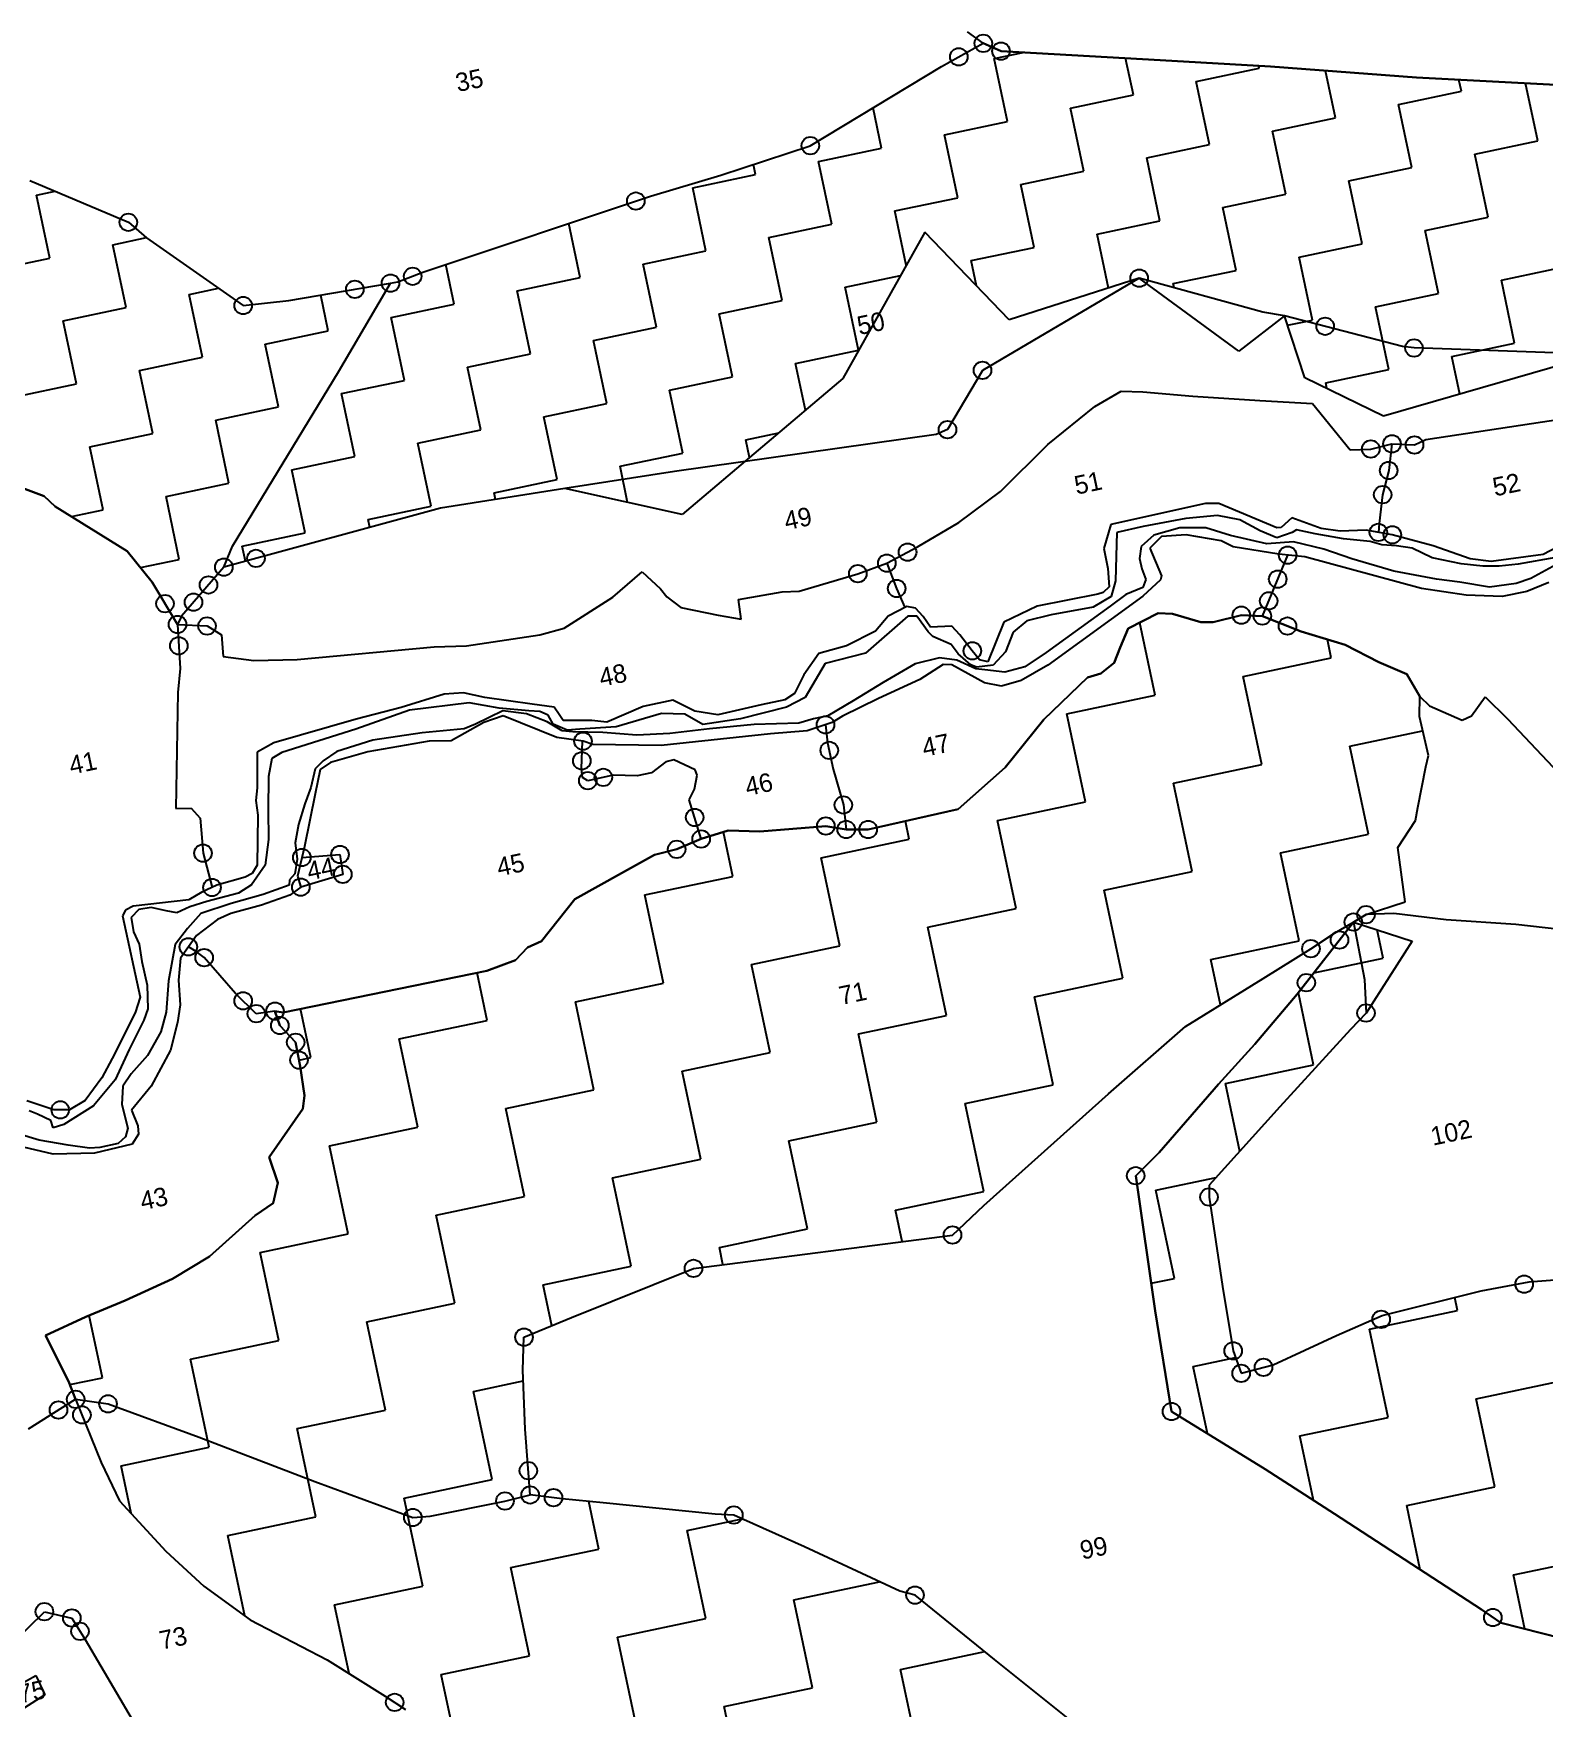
# Model space of a CAD drawing. Header units: metres. Extents: x 349664 to 353992, y 1754751 to 1758067.
# Drawn here: x 350700 to 351464, y 1755985 to 1756833 of the extents above; entities that cross this region are included whole.
import ezdxf
from ezdxf.enums import TextEntityAlignment as Align

# ---------------------------------------------------------------- set-up
doc = ezdxf.new("R2010")
doc.units = ezdxf.units.M
for name, color, linetype in [('LINE_WATER', 4, 'Continuous'), ('POLY_HATCH', 12, 'Continuous'), ('POLY_PARCEL', 6, 'Continuous'), ('POLY_WATER', 4, 'Continuous'), ('TEXT_PARCEL', 7, 'Continuous')]:
    doc.layers.add(name, color=color, linetype=linetype)
doc.styles.add('kruti dev 050', font='')
doc.styles.get('kruti dev 050').set_extended_font_data('Kruti Dev 050')

msp = doc.modelspace()

# ---------------------------------------------------------------- linework, layer by layer
for centre in [(351167.75, 1756820.9), (351180.16, 1756827.75), (351189.14, 1756823.79), (351092.64, 1756775.94), (351004.43, 1756747.94), (350747.73, 1756737.22), (350891.49, 1756709.9), (350862.3, 1756703.31), (350880.34, 1756706.4), (351259.04, 1756708.92), (350805.82, 1756695.07), (351353.07, 1756684.6), (351398.02, 1756673.6), (351179.74, 1756662.29), (351162.04, 1756632.3), (351386.87, 1756625.12), (351376.16, 1756622.48), (351398.25, 1756624.53), (351385.21, 1756611.64), (351382.17, 1756599.38), (351379.99, 1756580.29), (351387.05, 1756579.09), (350812.26, 1756567.14), (351141.86, 1756570.31), (351334.15, 1756568.81), (350795.98, 1756562.7), (351116.71, 1756559.42), (351131.35, 1756564.76), (350788.22, 1756553.73), (351136.32, 1756551.93), (351329.1, 1756556.66), (350766.28, 1756544.25), (350780.65, 1756544.97), (351324.51, 1756545.64), (350772.57, 1756533.74), (350787.52, 1756532.96), (351310.71, 1756538.41), (351321.32, 1756537.96), (351334, 1756532.9), (350773.21, 1756522.94), (351174.6, 1756520.4), (351100.33, 1756482.95), (350977.71, 1756474.69), (350977.07, 1756464.75), (351102.24, 1756470), (350987.95, 1756456.34), (350980.09, 1756454.68), (351109.37, 1756442.42), (351034.14, 1756436.09), (351100.5, 1756431.75), (351037.49, 1756425.18), (351110.78, 1756430.02), (351121.9, 1756429.97), (350785.49, 1756418.02), (350835.44, 1756415.82), (350854.75, 1756417.32), (351025.09, 1756419.96), (350856.18, 1756407.28), (350790.05, 1756400.65), (350834.92, 1756400.82), (351367.35, 1756383.14), (351373.76, 1756386.9), (351360.33, 1756374.1), (350778.07, 1756370.61), (350786.05, 1756365.15), (351345.88, 1756369.67), (351343.53, 1756352.48), (350805.75, 1756343.31), (350821.88, 1756338.08), (351373.77, 1756337.11), (350812.44, 1756336.79), (350824.36, 1756330.8), (350832.32, 1756322.31), (350834.04, 1756313.31), (350713.27, 1756288.11), (351257.24, 1756254.79), (351294.35, 1756244.03), (351164.6, 1756224.8), (351033.6, 1756207.91), (351453.75, 1756199.91), (351381.4, 1756182.17), (350947.82, 1756173.13), (351306.58, 1756166.23), (351310.61, 1756154.84), (351321.9, 1756157.85), (350712.36, 1756136.25), (350721.03, 1756141.7), (350724.22, 1756133.79), (350737.46, 1756139.36), (351275.35, 1756135.5), (350950, 1756105.55), (350950.92, 1756093.3), (350962.75, 1756091.91), (350938.19, 1756090.21), (351053.94, 1756083.14), (350891.58, 1756081.91), (351145.64, 1756042.62), (350705.25, 1756034.22), (350719.13, 1756031), (350723.26, 1756024.28), (351437.9, 1756031.26), (350882.4, 1755988.32)]:
    msp.add_circle(centre, 4.43)
at = {"layer": 'LINE_WATER'}
for p, q in [((351282.53, 1756587.34), (351260.95, 1756583.26)), ((351298.68, 1756588.85), (351282.53, 1756587.34)), ((351309.87, 1756586.68), (351298.68, 1756588.85)), ((351247.75, 1756580.23), (351247.42, 1756568.24)), ((351260.95, 1756583.26), (351247.75, 1756580.23)), ((351266.47, 1756578.83), (351260.02, 1756573.17)), ((351279.52, 1756582.54), (351266.47, 1756578.83)), ((351292.78, 1756582.59), (351279.52, 1756582.54)), ((351305.28, 1756578.8), (351292.78, 1756582.59)), ((351323.6, 1756574.56), (351305.28, 1756578.8)), ((351320.28, 1756581.06), (351309.87, 1756586.68)), ((351328.65, 1756577.58), (351320.28, 1756581.06)), ((351336.46, 1756580.18), (351328.65, 1756577.58)), ((351338.55, 1756581.58), (351336.46, 1756580.18)), ((351348.05, 1756579.53), (351338.55, 1756581.58)), ((351362.41, 1756577.09), (351348.05, 1756579.53)), ((351260.02, 1756573.17), (351259.17, 1756567.03)), ((351337.01, 1756575.49), (351323.6, 1756574.56)), ((351352.34, 1756571.82), (351337.01, 1756575.49)), ((351366.5, 1756566.94), (351352.34, 1756571.82)), ((351375.84, 1756575.63), (351362.41, 1756577.09)), ((351381.68, 1756574.01), (351375.84, 1756575.63)), ((351389.2, 1756573.45), (351381.68, 1756574.01)), ((351397.09, 1756572.26), (351389.2, 1756573.45)), ((351407.17, 1756567.47), (351397.09, 1756572.26)), ((351247.42, 1756568.24), (351246.96, 1756555.75)), ((351259.17, 1756567.03), (351260.28, 1756561.79)), ((351260.28, 1756561.79), (351262.35, 1756556.5)), ((351387.86, 1756560.73), (351366.5, 1756566.94)), ((351421.9, 1756564.39), (351407.17, 1756567.47)), ((351432.9, 1756563.14), (351421.9, 1756564.39)), ((351441.16, 1756563.14), (351432.9, 1756563.14)), ((351450.73, 1756564.21), (351441.16, 1756563.14)), ((351469.83, 1756567.53), (351450.73, 1756564.21)), ((351470.15, 1756563.99), (351457.08, 1756556.94)), ((351246.96, 1756555.75), (351244.79, 1756547.9)), ((351262.35, 1756556.5), (351260.84, 1756552.37)), ((351409.48, 1756556.71), (351387.86, 1756560.73)), ((351421.19, 1756555.08), (351409.48, 1756556.71)), ((351436.29, 1756552.55), (351421.19, 1756555.08)), ((351449.73, 1756554.43), (351436.29, 1756552.55)), ((351457.08, 1756556.94), (351449.73, 1756554.43)), ((351244.79, 1756547.9), (351235.69, 1756542.4)), ((351252.27, 1756548.89), (351244.38, 1756543.02)), ((351260.84, 1756552.37), (351252.27, 1756548.89)), ((351141.98, 1756537.84), (351120.61, 1756519.26)), ((351146.52, 1756537.84), (351141.98, 1756537.84)), ((351152.23, 1756529.99), (351146.52, 1756537.84)), ((351214.53, 1756538.64), (351202.14, 1756535.53)), ((351244.38, 1756543.02), (351211.88, 1756519.46)), ((351235.69, 1756542.4), (351214.53, 1756538.64)), ((351154.64, 1756527.64), (351152.23, 1756529.99)), ((351195.24, 1756529.78), (351191.36, 1756519.91)), ((351202.14, 1756535.53), (351195.24, 1756529.78)), ((351163.84, 1756523.63), (351154.64, 1756527.64)), ((351167.46, 1756518.91), (351163.84, 1756523.63)), ((351191.36, 1756519.91), (351185.16, 1756513.11)), ((351211.88, 1756519.46), (351201.24, 1756512.21)), ((351100.24, 1756514), (351090.03, 1756496.82)), ((351120.61, 1756519.26), (351100.24, 1756514)), ((351145.76, 1756513.83), (351129.46, 1756504.44)), ((351158, 1756516.9), (351145.76, 1756513.83)), ((351166.85, 1756515.67), (351158, 1756516.9)), ((351176.38, 1756511.25), (351166.85, 1756515.67)), ((351173.89, 1756513.35), (351167.46, 1756518.91)), ((351176.79, 1756512.06), (351173.89, 1756513.35)), ((351181.01, 1756510.79), (351176.38, 1756511.25)), ((351185.16, 1756513.11), (351176.79, 1756512.06)), ((351201.24, 1756512.21), (351191.05, 1756509.58)), ((351129.46, 1756504.44), (351114.26, 1756495.03)), ((351191.05, 1756509.58), (351181.01, 1756510.79)), ((350920.08, 1756494.13), (350889.85, 1756490.36)), ((350935.22, 1756491.37), (350920.08, 1756494.13)), ((351090.03, 1756496.82), (351080.66, 1756491.8)), ((351114.26, 1756495.03), (351101.52, 1756487.57)), ((350889.85, 1756490.36), (350862.74, 1756480.82)), ((350937.1, 1756490.02), (350923.24, 1756483.28)), ((350950.25, 1756489.98), (350935.22, 1756491.37)), ((350949.11, 1756488.51), (350937.1, 1756490.02)), ((350959.5, 1756484.51), (350949.11, 1756488.51)), ((350955.79, 1756489.73), (350950.25, 1756489.98)), ((350960.02, 1756487.76), (350955.79, 1756489.73)), ((350962.64, 1756483.31), (350960.02, 1756487.76)), ((351017.35, 1756488.67), (350994.44, 1756481.92)), ((351029.13, 1756488.3), (351017.35, 1756488.67)), ((351038.34, 1756483.09), (351029.13, 1756488.3)), ((351057.32, 1756485.91), (351038.34, 1756483.09)), ((351080.66, 1756491.8), (351057.32, 1756485.91)), ((351094.21, 1756486.02), (351086.81, 1756483.74)), ((351101.52, 1756487.57), (351094.21, 1756486.02)), ((350862.74, 1756480.82), (350825.41, 1756468.88)), ((350896.31, 1756478.85), (350871.3, 1756475.23)), ((350917.58, 1756480.96), (350896.31, 1756478.85)), ((350923.24, 1756483.28), (350917.58, 1756480.96)), ((350967.15, 1756479.93), (350959.5, 1756484.51)), ((350969.72, 1756480.27), (350962.64, 1756483.31)), ((350972.52, 1756479.39), (350967.15, 1756479.93)), ((350976.08, 1756480.67), (350969.72, 1756480.27)), ((350987.64, 1756479.01), (350972.52, 1756479.39)), ((350994.44, 1756481.92), (350976.08, 1756480.67)), ((351004.87, 1756477.65), (350987.64, 1756479.01)), ((351021.62, 1756478.56), (351004.87, 1756477.65)), ((351041.6, 1756480.86), (351021.62, 1756478.56)), ((351064.29, 1756483.04), (351041.6, 1756480.86)), ((351086.81, 1756483.74), (351064.29, 1756483.04)), ((350825.41, 1756468.88), (350820.24, 1756465.97)), ((350853.18, 1756469.5), (350846.31, 1756464.71)), ((350871.3, 1756475.23), (350853.18, 1756469.5)), ((350820.24, 1756465.97), (350818.59, 1756456.81)), ((350842.14, 1756460.73), (350840.09, 1756451.24)), ((350846.31, 1756464.71), (350842.14, 1756460.73)), ((350818.59, 1756456.81), (350818.36, 1756439.83)), ((350840.09, 1756451.24), (350837.06, 1756442.97)), ((350818.36, 1756439.83), (350818.66, 1756424.88)), ((350837.06, 1756442.97), (350833.75, 1756432.58)), ((350833.75, 1756432.58), (350832.15, 1756423.18)), ((350818.66, 1756424.88), (350816.87, 1756411.86)), ((350832.15, 1756423.18), (350833.16, 1756415.05)), ((350816.87, 1756411.86), (350810.04, 1756401.95)), ((350833.16, 1756415.05), (350831.86, 1756407.63)), ((350810.04, 1756401.95), (350803.51, 1756397.79)), ((350829.04, 1756401.78), (350815.94, 1756397.11)), ((350829.19, 1756404.44), (350829.04, 1756401.78)), ((350831.86, 1756407.63), (350829.19, 1756404.44)), ((350787.46, 1756393.6), (350778.74, 1756390.8)), ((350799.73, 1756392.49), (350784.31, 1756387.56)), ((350803.51, 1756397.79), (350787.46, 1756393.6)), ((350815.94, 1756397.11), (350799.73, 1756392.49)), ((350753.02, 1756389.42), (350749.07, 1756385.49)), ((350749.07, 1756385.49), (350750.39, 1756378.14)), ((350759.23, 1756390.49), (350753.02, 1756389.42)), ((350766.76, 1756388.75), (350759.23, 1756390.49)), ((350772.22, 1756387.76), (350766.76, 1756388.75)), ((350778.74, 1756390.8), (350772.22, 1756387.76)), ((350784.31, 1756387.56), (350777.56, 1756379.94)), ((350750.39, 1756378.14), (350753.11, 1756372.04)), ((350777.56, 1756379.94), (350771.42, 1756371.73)), ((350753.11, 1756372.04), (350754.49, 1756363.27)), ((350771.42, 1756371.73), (350767.98, 1756353.46)), ((350754.49, 1756363.27), (350757.27, 1756351.22)), ((350757.27, 1756351.22), (350757.61, 1756339.22)), ((350767.98, 1756353.46), (350766.82, 1756337.48)), ((350755.47, 1756333.53), (350748.11, 1756318.62)), ((350757.61, 1756339.22), (350755.47, 1756333.53)), ((350766.82, 1756337.48), (350764.13, 1756327.61)), ((350764.13, 1756327.61), (350757.34, 1756315.69)), ((350748.11, 1756318.62), (350741.09, 1756303.31)), ((350757.34, 1756315.69), (350749.06, 1756306.31)), ((350741.09, 1756303.31), (350730.01, 1756290.24)), ((350744.87, 1756300.18), (350744.42, 1756290.84)), ((350749.06, 1756306.31), (350744.87, 1756300.18)), ((350744.42, 1756290.84), (350747.43, 1756278.84)), ((350701.79, 1756285.95), (350697.61, 1756287.69)), ((350708.42, 1756282.82), (350701.79, 1756285.95)), ((350709.7, 1756279.04), (350708.42, 1756282.82)), ((350730.01, 1756290.24), (350715.09, 1756280.65)), ((350702.66, 1756272.72), (350691.96, 1756275.94)), ((350715.09, 1756280.65), (350709.7, 1756279.04)), ((350746.2, 1756274.53), (350742.61, 1756271.15)), ((350747.43, 1756278.84), (350746.2, 1756274.53)), ((350717.25, 1756270.32), (350702.66, 1756272.72)), ((350728.08, 1756268.79), (350717.25, 1756270.32)), ((350733.25, 1756269.17), (350728.08, 1756268.79)), ((350742.61, 1756271.15), (350733.25, 1756269.17))]:
    msp.add_line(p, q, dxfattribs=at)
at = {"layer": 'POLY_HATCH'}
for p, q in [((351159.04, 1756816.08), (351180.16, 1756827.75)), ((351180.16, 1756827.75), (351189.14, 1756823.79)), ((351092.64, 1756775.94), (351159.04, 1756816.08)), ((351189.14, 1756823.79), (351269.62, 1756819.16)), ((351269.62, 1756819.16), (351325.39, 1756815.97)), ((351325.39, 1756815.97), (351399.26, 1756810.42)), ((351399.26, 1756810.42), (351469.8, 1756806.77)), ((351047.48, 1756761.09), (351092.64, 1756775.94)), ((350697.88, 1756758.38), (350747.73, 1756737.22)), ((351011.79, 1756750.4), (351047.48, 1756761.09)), ((350896.75, 1756711.93), (351011.79, 1756750.4)), ((350747.73, 1756737.22), (350756.91, 1756729.42)), ((351150.57, 1756732.24), (351109.18, 1756658.16)), ((351193.21, 1756687.8), (351150.57, 1756732.24)), ((350756.91, 1756729.42), (350805.82, 1756695.07)), ((350828.89, 1756697.59), (350880.34, 1756706.4)), ((350880.34, 1756706.4), (350884.05, 1756707.03)), ((350884.05, 1756707.03), (350896.75, 1756711.93)), ((351259.04, 1756708.92), (351193.21, 1756687.8)), ((351309.46, 1756672.04), (351259.04, 1756708.92)), ((350805.82, 1756695.07), (350828.89, 1756697.59)), ((351332.51, 1756689.95), (351309.46, 1756672.04)), ((351342.84, 1756658.55), (351332.51, 1756689.95)), ((351491.07, 1756670.39), (351382.57, 1756639.06)), ((351109.18, 1756658.16), (351027.88, 1756589.32)), ((351382.57, 1756639.06), (351342.84, 1756658.55)), ((350705.17, 1756598.62), (350682.59, 1756607.05)), ((350710.77, 1756593.43), (350705.17, 1756598.62)), ((350968.44, 1756602.43), (350905.67, 1756592.63)), ((351027.88, 1756589.32), (350968.44, 1756602.43)), ((350747.11, 1756570.73), (350710.77, 1756593.43)), ((350905.67, 1756592.63), (350795.98, 1756562.7)), ((350759.81, 1756555.04), (350747.11, 1756570.73)), ((350795.98, 1756562.7), (350774.55, 1756537.92)), ((350772.57, 1756533.74), (350759.81, 1756555.04)), ((350774.55, 1756537.92), (350772.57, 1756533.74)), ((351268.65, 1756539.37), (351253.46, 1756531.66)), ((351275.91, 1756539.11), (351268.65, 1756539.37)), ((351290.12, 1756534.96), (351275.91, 1756539.11)), ((351310.71, 1756538.41), (351296.46, 1756534.8)), ((351321.32, 1756537.96), (351310.71, 1756538.41)), ((351341, 1756530.12), (351321.32, 1756537.96)), ((351253.46, 1756531.66), (351249.47, 1756522.12)), ((351296.46, 1756534.8), (351290.12, 1756534.96)), ((351363.14, 1756523.4), (351341, 1756530.12)), ((351249.47, 1756522.12), (351246.32, 1756514.26)), ((351380.29, 1756514.72), (351363.14, 1756523.4)), ((351246.32, 1756514.26), (351239.64, 1756508.95)), ((351394.37, 1756508.51), (351380.29, 1756514.72)), ((351232.86, 1756506.92), (351210.74, 1756485.64)), ((351239.64, 1756508.95), (351232.86, 1756506.92)), ((351400.94, 1756497.3), (351394.37, 1756508.51)), ((351400.72, 1756487.16), (351400.94, 1756497.3)), ((351210.74, 1756485.64), (351191.23, 1756461.42)), ((351405.29, 1756467.49), (351400.72, 1756487.16)), ((351191.23, 1756461.42), (351167.49, 1756440.21)), ((351399.91, 1756441.1), (351403.98, 1756461.74)), ((351403.98, 1756461.74), (351405.29, 1756467.49)), ((351167.49, 1756440.21), (351121.9, 1756429.97)), ((351398.77, 1756434.54), (351399.91, 1756441.1)), ((351051.14, 1756429.42), (351037.49, 1756425.18)), ((351067.16, 1756428.9), (351051.14, 1756429.42)), ((351100.5, 1756431.75), (351067.16, 1756428.9)), ((351110.78, 1756430.02), (351100.5, 1756431.75)), ((351121.9, 1756429.97), (351110.78, 1756430.02)), ((351389.85, 1756420.87), (351398.77, 1756434.54)), ((351025.09, 1756419.96), (351013.85, 1756417.11)), ((351037.49, 1756425.18), (351025.09, 1756419.96)), ((351393.63, 1756393.39), (351389.85, 1756420.87)), ((351013.85, 1756417.11), (350997.09, 1756407.89)), ((350997.09, 1756407.89), (350973.59, 1756394.65)), ((350973.59, 1756394.65), (350956.61, 1756373.47)), ((351373.76, 1756386.9), (351393.63, 1756393.39)), ((351367.35, 1756383.14), (351373.76, 1756386.9)), ((351338.95, 1756346.59), (351367.35, 1756383.14)), ((351345.88, 1756369.67), (351357.8, 1756377.49)), ((351357.8, 1756377.49), (351367.35, 1756383.14)), ((351367.35, 1756383.14), (351397.07, 1756373.47)), ((350949.69, 1756370.35), (350943.49, 1756363.83)), ((350956.61, 1756373.47), (350949.69, 1756370.35)), ((351321.76, 1756354.65), (351345.88, 1756369.67)), ((351397.07, 1756373.47), (351373.77, 1756337.11)), ((350929, 1756358.41), (350826.02, 1756337.4)), ((350943.49, 1756363.83), (350929, 1756358.41)), ((351282.45, 1756330.23), (351321.76, 1756354.65)), ((351317.46, 1756321.29), (351338.95, 1756346.59)), ((350826.02, 1756337.4), (350821.88, 1756338.08)), ((350821.88, 1756338.08), (350824.36, 1756330.8)), ((351373.77, 1756337.11), (351365.91, 1756328.85)), ((350824.36, 1756330.8), (350832.32, 1756322.31)), ((351243.5, 1756296.32), (351282.45, 1756330.23)), ((351365.91, 1756328.85), (351330.19, 1756289.63)), ((350832.32, 1756322.31), (350834.63, 1756310.26)), ((351299.1, 1756301.1), (351317.46, 1756321.29)), ((350834.63, 1756310.26), (350836.83, 1756295.35)), ((351269.12, 1756266.54), (351299.1, 1756301.1)), ((350836.83, 1756295.35), (350836.05, 1756288.65)), ((351180.48, 1756239.77), (351243.5, 1756296.32)), ((350836.05, 1756288.65), (350818.95, 1756264.22)), ((351330.19, 1756289.63), (351294.42, 1756249.98)), ((351257.24, 1756254.79), (351269.12, 1756266.54)), ((350818.95, 1756264.22), (350823.31, 1756251.29)), ((350823.31, 1756251.29), (350821.01, 1756240.86)), ((351267.15, 1756186.41), (351257.24, 1756254.79)), ((351294.42, 1756249.98), (351294.35, 1756244.03)), ((350821.01, 1756240.86), (350811.9, 1756234.68)), ((351164.6, 1756224.8), (351180.48, 1756239.77)), ((351294.35, 1756244.03), (351301.23, 1756198.69)), ((350811.9, 1756234.68), (350788.81, 1756213.95)), ((351033.6, 1756207.91), (351164.6, 1756224.8)), ((350788.81, 1756213.95), (350770.11, 1756202.67)), ((350971.94, 1756183.09), (351033.6, 1756207.91)), ((350770.11, 1756202.67), (350746.14, 1756191.69)), ((351301.23, 1756198.69), (351306.58, 1756166.23)), ((351432, 1756196.53), (351456.27, 1756201.06)), ((351456.27, 1756201.06), (351479.88, 1756203.05)), ((350746.14, 1756191.69), (350726.23, 1756183.42)), ((351381.93, 1756184.01), (351432, 1756196.53)), ((350726.23, 1756183.42), (350705.75, 1756173.89)), ((350947.82, 1756173.13), (350971.94, 1756183.09)), ((351275.35, 1756135.5), (351267.15, 1756186.41)), ((351358.81, 1756174.03), (351381.93, 1756184.01)), ((350705.75, 1756173.89), (350717.43, 1756150.87)), ((350947.2, 1756156.5), (350947.82, 1756173.13)), ((351326.81, 1756159.17), (351358.81, 1756174.03)), ((351306.58, 1756166.23), (351310.61, 1756154.84)), ((350948.41, 1756126.57), (350947.2, 1756156.5)), ((351310.61, 1756154.84), (351326.81, 1756159.17)), ((350717.43, 1756150.87), (350721.03, 1756141.7)), ((350721.03, 1756141.7), (350733.96, 1756109.63)), ((351322.74, 1756106.27), (351275.35, 1756135.5)), ((350950.92, 1756093.3), (350948.41, 1756126.57)), ((350733.96, 1756109.63), (350743.24, 1756090.39)), ((351357.79, 1756083.8), (351322.74, 1756106.27)), ((350743.24, 1756090.39), (350766.75, 1756064.78)), ((350967.06, 1756091.41), (350950.92, 1756093.3)), ((350987.92, 1756089.23), (350967.06, 1756091.41)), ((351044.61, 1756083.53), (350987.92, 1756089.23)), ((351053.94, 1756083.14), (351044.61, 1756083.53)), ((351089.73, 1756066.96), (351053.94, 1756083.14)), ((351432.09, 1756035.27), (351357.79, 1756083.8)), ((350766.75, 1756064.78), (350785.87, 1756047.1)), ((351137.95, 1756044.53), (351089.73, 1756066.96)), ((350785.87, 1756047.1), (350809.29, 1756030.15)), ((351145.64, 1756042.62), (351137.95, 1756044.53)), ((351185.87, 1756010.06), (351145.64, 1756042.62)), ((350809.29, 1756030.15), (350848.36, 1756009.91)), ((351441.87, 1756028.53), (351432.09, 1756035.27)), ((351532.69, 1756005.67), (351441.87, 1756028.53)), ((350848.36, 1756009.91), (350877.67, 1755991.43)), ((351241.34, 1755965.67), (351185.87, 1756010.06)), ((350877.67, 1755991.43), (350887.91, 1755984.7))]:
    msp.add_line(p, q, dxfattribs=at)
at = {"layer": 'POLY_HATCH', "linetype": 'Continuous'}
for p, q in [((351185.65, 1756820.06), (351200.27, 1756823.15)), ((351192.38, 1756788.22), (351185.65, 1756820.06)), ((351256.07, 1756801.68), (351252.16, 1756820.17)), ((351319.75, 1756815.14), (351319.51, 1756816.31)), ((351287.91, 1756808.41), (351319.75, 1756815.14)), ((351294.64, 1756776.56), (351287.91, 1756808.41)), ((351358.33, 1756790.02), (351353.29, 1756813.88)), ((351422.01, 1756803.48), (351420.78, 1756809.31)), ((351460.59, 1756778.37), (351454.42, 1756807.56)), ((351224.22, 1756794.95), (351256.07, 1756801.68)), ((351390.17, 1756796.75), (351422.01, 1756803.48)), ((351128.69, 1756774.76), (351124.39, 1756795.14)), ((351230.95, 1756763.1), (351224.22, 1756794.95)), ((351396.9, 1756764.91), (351390.17, 1756796.75)), ((351160.54, 1756781.49), (351192.38, 1756788.22)), ((351326.48, 1756783.29), (351358.33, 1756790.02)), ((351333.21, 1756751.45), (351326.48, 1756783.29)), ((351096.85, 1756768.03), (351128.69, 1756774.76)), ((351167.27, 1756749.65), (351160.54, 1756781.49)), ((351262.8, 1756769.83), (351294.64, 1756776.56)), ((351428.74, 1756771.64), (351460.59, 1756778.37)), ((351065.01, 1756761.3), (351063.91, 1756766.49)), ((351103.58, 1756736.19), (351096.85, 1756768.03)), ((351269.53, 1756737.99), (351262.8, 1756769.83)), ((351435.47, 1756739.79), (351428.74, 1756771.64)), ((351033.17, 1756754.57), (351065.01, 1756761.3)), ((351199.11, 1756756.38), (351230.95, 1756763.1)), ((351365.06, 1756758.18), (351396.9, 1756764.91)), ((351371.79, 1756726.33), (351365.06, 1756758.18)), ((350701.27, 1756750.97), (350710.68, 1756752.95)), ((350708, 1756719.12), (350701.27, 1756750.97)), ((351039.89, 1756722.73), (351033.17, 1756754.57)), ((351135.42, 1756742.92), (351167.27, 1756749.65)), ((351205.84, 1756724.53), (351199.11, 1756756.38)), ((351301.37, 1756744.72), (351333.21, 1756751.45)), ((351141.22, 1756715.5), (351135.42, 1756742.92)), ((351308.1, 1756712.88), (351301.37, 1756744.72)), ((351403.63, 1756733.06), (351435.47, 1756739.79)), ((350976.21, 1756709.27), (350970.44, 1756736.57)), ((351071.74, 1756729.46), (351103.58, 1756736.19)), ((351237.68, 1756731.26), (351269.53, 1756737.99)), ((351243.46, 1756703.92), (351237.68, 1756731.26)), ((351410.36, 1756701.22), (351403.63, 1756733.06)), ((350739.85, 1756725.85), (350756.88, 1756729.45)), ((350746.58, 1756694.01), (350739.85, 1756725.85)), ((351008.05, 1756716), (351039.89, 1756722.73)), ((351078.47, 1756697.61), (351071.74, 1756729.46)), ((351174, 1756717.8), (351205.84, 1756724.53)), ((351339.94, 1756719.61), (351371.79, 1756726.33)), ((350676.16, 1756712.39), (350708, 1756719.12)), ((350912.52, 1756695.81), (350908.3, 1756715.79)), ((351014.78, 1756684.16), (351008.05, 1756716)), ((351176.7, 1756705.01), (351174, 1756717.8)), ((351346.67, 1756687.76), (351339.94, 1756719.61)), ((351442.2, 1756707.95), (351474.04, 1756714.68)), ((350944.36, 1756702.54), (350976.21, 1756709.27)), ((351110.31, 1756704.34), (351138.28, 1756710.26)), ((351276.26, 1756706.15), (351308.1, 1756712.88)), ((351276.69, 1756704.09), (351276.26, 1756706.15)), ((351448.93, 1756676.11), (351442.2, 1756707.95)), ((350778.42, 1756700.74), (350793.28, 1756703.88)), ((350785.15, 1756668.89), (350778.42, 1756700.74)), ((350848.83, 1756682.35), (350845.03, 1756700.35)), ((350951.09, 1756670.7), (350944.36, 1756702.54)), ((351046.62, 1756690.89), (351078.47, 1756697.61)), ((351117.04, 1756672.5), (351110.31, 1756704.34)), ((351378.51, 1756694.49), (351410.36, 1756701.22)), ((350714.73, 1756687.28), (350746.58, 1756694.01)), ((350880.68, 1756689.08), (350912.52, 1756695.81)), ((350887.41, 1756657.24), (350880.68, 1756689.08)), ((351053.35, 1756659.04), (351046.62, 1756690.89)), ((351385.24, 1756662.65), (351378.51, 1756694.49)), ((350721.46, 1756655.44), (350714.73, 1756687.28)), ((350816.99, 1756675.62), (350848.83, 1756682.35)), ((350982.94, 1756677.43), (351014.78, 1756684.16)), ((351334.11, 1756685.11), (351346.67, 1756687.76)), ((350823.72, 1756643.78), (350816.99, 1756675.62)), ((350989.67, 1756645.58), (350982.94, 1756677.43)), ((351085.2, 1756665.77), (351117.04, 1756672.5)), ((351417.09, 1756669.38), (351448.93, 1756676.11)), ((350753.3, 1756662.17), (350785.15, 1756668.89)), ((350919.25, 1756663.97), (350951.09, 1756670.7)), ((350925.98, 1756632.13), (350919.25, 1756663.97)), ((351090.2, 1756642.09), (351085.2, 1756665.77)), ((351421.14, 1756650.2), (351417.09, 1756669.38)), ((350689.62, 1756648.71), (350721.46, 1756655.44)), ((350760.03, 1756630.32), (350753.3, 1756662.17)), ((350855.56, 1756650.51), (350887.41, 1756657.24)), ((351021.51, 1756652.31), (351053.35, 1756659.04)), ((351353.4, 1756655.92), (351385.24, 1756662.65)), ((351354, 1756653.08), (351353.4, 1756655.92)), ((350862.29, 1756618.67), (350855.56, 1756650.51)), ((351028.24, 1756620.47), (351021.51, 1756652.31)), ((350791.88, 1756637.05), (350823.72, 1756643.78)), ((350957.82, 1756638.85), (350989.67, 1756645.58)), ((350964.55, 1756607.01), (350957.82, 1756638.85)), ((350728.19, 1756623.59), (350760.03, 1756630.32)), ((350798.61, 1756605.21), (350791.88, 1756637.05)), ((350894.14, 1756625.4), (350925.98, 1756632.13)), ((351060.08, 1756627.2), (351076.78, 1756630.73)), ((350734.92, 1756591.75), (350728.19, 1756623.59)), ((350900.87, 1756593.55), (350894.14, 1756625.4)), ((351061.98, 1756618.2), (351060.08, 1756627.2)), ((350830.45, 1756611.94), (350862.29, 1756618.67)), ((350996.4, 1756613.74), (351028.24, 1756620.47)), ((351000.27, 1756595.41), (350996.4, 1756613.74)), ((350766.76, 1756598.48), (350798.61, 1756605.21)), ((350837.18, 1756580.09), (350830.45, 1756611.94)), ((350932.71, 1756600.28), (350964.55, 1756607.01)), ((350773.49, 1756566.64), (350766.76, 1756598.48)), ((350933.41, 1756596.96), (350932.71, 1756600.28)), ((350718.88, 1756588.36), (350734.92, 1756591.75)), ((350869.02, 1756586.82), (350900.87, 1756593.55)), ((350805.34, 1756573.37), (350837.18, 1756580.09)), ((350869.86, 1756582.86), (350869.02, 1756586.82)), ((350806.96, 1756565.69), (350805.34, 1756573.37)), ((350753.79, 1756562.47), (350773.49, 1756566.64)), ((351267.03, 1756497.95), (351259.28, 1756534.62)), ((351356.19, 1756516.79), (351354.22, 1756526.1)), ((351311.61, 1756507.37), (351356.19, 1756516.79)), ((351321.03, 1756462.79), (351311.61, 1756507.37)), ((351222.45, 1756488.53), (351267.03, 1756497.95)), ((351231.87, 1756443.95), (351222.45, 1756488.53)), ((351365.61, 1756472.21), (351402.38, 1756479.98)), ((351375.03, 1756427.63), (351365.61, 1756472.21)), ((351276.45, 1756453.37), (351321.03, 1756462.79)), ((351285.87, 1756408.79), (351276.45, 1756453.37)), ((351187.29, 1756434.53), (351231.87, 1756443.95)), ((351053.55, 1756406.27), (351048.81, 1756428.69)), ((351142.71, 1756425.11), (351140.78, 1756434.21)), ((351196.71, 1756389.95), (351187.29, 1756434.53)), ((351330.45, 1756418.21), (351375.03, 1756427.63)), ((351098.13, 1756415.69), (351142.71, 1756425.11)), ((351339.87, 1756373.63), (351330.45, 1756418.21)), ((351107.55, 1756371.11), (351098.13, 1756415.69)), ((351008.97, 1756396.85), (351053.55, 1756406.27)), ((351241.29, 1756399.37), (351285.87, 1756408.79)), ((351018.39, 1756352.27), (351008.97, 1756396.85)), ((351250.71, 1756354.79), (351241.29, 1756399.37)), ((351152.13, 1756380.53), (351196.71, 1756389.95)), ((351161.55, 1756335.95), (351152.13, 1756380.53)), ((351382.38, 1756364.89), (351379.35, 1756379.24)), ((351062.97, 1756361.69), (351107.55, 1756371.11)), ((351295.29, 1756364.21), (351339.87, 1756373.63)), ((351072.39, 1756317.11), (351062.97, 1756361.69)), ((351300.15, 1756341.22), (351295.29, 1756364.21)), ((351347.43, 1756357.5), (351382.38, 1756364.89)), ((350929.23, 1756333.42), (350924.15, 1756357.42)), ((350973.81, 1756342.84), (351018.39, 1756352.27)), ((351206.13, 1756345.37), (351250.71, 1756354.79)), ((350983.23, 1756298.26), (350973.81, 1756342.84)), ((351215.55, 1756300.79), (351206.13, 1756345.37)), ((351347.22, 1756310.89), (351339.52, 1756347.32)), ((350840.06, 1756314.58), (350834.86, 1756339.21)), ((350884.64, 1756324), (350929.23, 1756333.42)), ((351116.97, 1756326.53), (351161.55, 1756335.95)), ((351126.39, 1756281.95), (351116.97, 1756326.53)), ((350894.07, 1756279.42), (350884.64, 1756324)), ((351027.81, 1756307.68), (351072.39, 1756317.11)), ((350834.04, 1756313.31), (350840.06, 1756314.58)), ((351037.23, 1756263.1), (351027.81, 1756307.68)), ((351302.64, 1756301.47), (351347.22, 1756310.89)), ((351170.97, 1756291.37), (351215.55, 1756300.79)), ((351309.9, 1756267.14), (351302.64, 1756301.47)), ((350938.65, 1756288.84), (350983.23, 1756298.26)), ((351180.39, 1756246.79), (351170.97, 1756291.37)), ((350948.07, 1756244.26), (350938.65, 1756288.84)), ((350849.48, 1756270), (350894.07, 1756279.42)), ((351081.81, 1756272.52), (351126.39, 1756281.95)), ((350858.91, 1756225.42), (350849.48, 1756270)), ((351091.23, 1756227.94), (351081.81, 1756272.52)), ((350992.65, 1756253.68), (351037.23, 1756263.1)), ((351002.07, 1756209.1), (350992.65, 1756253.68)), ((351267.48, 1756247.46), (351297.96, 1756253.9)), ((350903.49, 1756234.84), (350948.07, 1756244.26)), ((351135.81, 1756237.37), (351180.39, 1756246.79)), ((351276.9, 1756202.88), (351267.48, 1756247.46)), ((350912.91, 1756190.26), (350903.49, 1756234.84)), ((351139.16, 1756221.52), (351135.81, 1756237.37)), ((350814.33, 1756216), (350858.91, 1756225.42)), ((351046.65, 1756218.52), (351091.23, 1756227.94)), ((350823.75, 1756171.42), (350814.33, 1756216)), ((351048.49, 1756209.83), (351046.65, 1756218.52)), ((350957.49, 1756199.68), (351002.07, 1756209.1)), ((350961.87, 1756178.94), (350957.49, 1756199.68)), ((351265.12, 1756200.39), (351276.9, 1756202.88)), ((350868.33, 1756180.84), (350912.91, 1756190.26)), ((351420.07, 1756186.57), (351418.67, 1756193.2)), ((350734.58, 1756152.58), (350727.92, 1756184.12)), ((350877.75, 1756136.26), (350868.33, 1756180.84)), ((351375.49, 1756177.14), (351420.07, 1756186.57)), ((351384.91, 1756132.56), (351375.49, 1756177.14)), ((350779.17, 1756162), (350823.75, 1756171.42)), ((350788.59, 1756117.42), (350779.17, 1756162)), ((351286.33, 1756158.3), (351307.78, 1756162.84)), ((351293.51, 1756124.3), (351286.33, 1756158.3)), ((350718.13, 1756149.1), (350734.58, 1756152.58)), ((350922.33, 1756145.68), (350947.42, 1756150.98)), ((351429.49, 1756141.98), (351474.07, 1756151.41)), ((350931.75, 1756101.1), (350922.33, 1756145.68)), ((351438.91, 1756097.4), (351429.49, 1756141.98)), ((350833.17, 1756126.84), (350877.75, 1756136.26)), ((351340.33, 1756123.14), (351384.91, 1756132.56)), ((350842.59, 1756082.26), (350833.17, 1756126.84)), ((351347.21, 1756090.59), (351340.33, 1756123.14)), ((350744.01, 1756108), (350788.59, 1756117.42)), ((350749.07, 1756084.04), (350744.01, 1756108)), ((350887.17, 1756091.68), (350931.75, 1756101.1)), ((351394.33, 1756087.98), (351438.91, 1756097.4)), ((350896.59, 1756047.1), (350887.17, 1756091.68)), ((350985.75, 1756065.94), (350980.67, 1756089.99)), ((351401.2, 1756055.44), (351394.33, 1756087.98)), ((350798.01, 1756072.84), (350842.59, 1756082.26)), ((351030.33, 1756075.36), (351058.14, 1756081.24)), ((350806.62, 1756032.08), (350798.01, 1756072.84)), ((351039.75, 1756030.78), (351030.33, 1756075.36)), ((350941.17, 1756056.52), (350985.75, 1756065.94)), ((351448.33, 1756052.82), (351492.91, 1756062.24)), ((350950.59, 1756011.94), (350941.17, 1756056.52)), ((350852.01, 1756037.68), (350896.59, 1756047.1)), ((351084.33, 1756040.2), (351127.61, 1756049.35)), ((351454.12, 1756025.44), (351448.33, 1756052.82)), ((350859.34, 1756002.99), (350852.01, 1756037.68)), ((351093.75, 1755995.62), (351084.33, 1756040.2)), ((350995.17, 1756021.36), (351039.75, 1756030.78)), ((351004.59, 1755976.78), (350995.17, 1756021.36)), ((350906.01, 1756002.52), (350950.59, 1756011.94)), ((351138.33, 1756005.04), (351180.94, 1756014.05)), ((350915.43, 1755957.94), (350906.01, 1756002.52)), ((351147.76, 1755960.46), (351138.33, 1756005.04)), ((351049.17, 1755986.2), (351093.75, 1755995.62)), ((351058.59, 1755941.62), (351049.17, 1755986.2))]:
    msp.add_line(p, q, dxfattribs=at)
at = {"layer": 'POLY_PARCEL'}
for p, q in [((351180.16, 1756827.75), (351172.09, 1756833.54)), ((351159.04, 1756816.08), (351180.16, 1756827.75)), ((351189.14, 1756823.79), (351180.16, 1756827.75)), ((351092.64, 1756775.94), (351159.04, 1756816.08)), ((351269.62, 1756819.16), (351189.14, 1756823.79)), ((351325.39, 1756815.97), (351269.62, 1756819.16)), ((351399.26, 1756810.42), (351325.39, 1756815.97)), ((351469.8, 1756806.77), (351399.26, 1756810.42)), ((351047.48, 1756761.09), (351092.64, 1756775.94)), ((350697.88, 1756758.38), (350747.73, 1756737.22)), ((351011.79, 1756750.4), (351047.48, 1756761.09)), ((350896.75, 1756711.93), (351011.79, 1756750.4)), ((350747.73, 1756737.22), (350756.91, 1756729.42)), ((350756.91, 1756729.42), (350805.82, 1756695.07)), ((350828.89, 1756697.59), (350880.34, 1756706.4)), ((350853.93, 1756661.57), (350880.34, 1756706.4)), ((350880.34, 1756706.4), (350884.05, 1756707.03)), ((350884.05, 1756707.03), (350896.75, 1756711.93)), ((351259.04, 1756708.92), (351179.74, 1756662.29)), ((351321.62, 1756691.77), (351259.04, 1756708.92)), ((350805.82, 1756695.07), (350828.89, 1756697.59)), ((351332.51, 1756689.95), (351321.62, 1756691.77)), ((351392.12, 1756674.42), (351332.51, 1756689.95)), ((351398.02, 1756673.6), (351392.12, 1756674.42)), ((351491.07, 1756670.39), (351398.02, 1756673.6)), ((350800.47, 1756573.4), (350853.93, 1756661.57)), ((351179.74, 1756662.29), (351162.04, 1756632.3)), ((351236.54, 1756644.01), (351249.93, 1756651.72)), ((351249.93, 1756651.72), (351260.88, 1756651.41)), ((351260.88, 1756651.41), (351286.12, 1756649.24)), ((351286.12, 1756649.24), (351320.01, 1756647.03)), ((351320.01, 1756647.03), (351346.61, 1756645.52)), ((351212.82, 1756624.75), (351236.54, 1756644.01)), ((351346.61, 1756645.52), (351365.72, 1756622.15)), ((351404.06, 1756627.25), (351506.99, 1756643)), ((351156.4, 1756629.78), (351024.03, 1756611.18)), ((351162.04, 1756632.3), (351156.4, 1756629.78)), ((351188.94, 1756600.95), (351212.82, 1756624.75)), ((351365.72, 1756622.15), (351376.16, 1756622.48)), ((351376.16, 1756622.48), (351386.87, 1756625.12)), ((351386.87, 1756625.12), (351385.21, 1756611.64)), ((351386.87, 1756625.12), (351398.25, 1756624.53)), ((351398.25, 1756624.53), (351404.06, 1756627.25)), ((350682.59, 1756607.05), (350705.17, 1756598.62)), ((351024.03, 1756611.18), (350968.44, 1756602.43)), ((351385.21, 1756611.64), (351382.17, 1756599.38)), ((350705.17, 1756598.62), (350710.77, 1756593.43)), ((350968.44, 1756602.43), (350905.67, 1756592.63)), ((351167.86, 1756585.25), (351188.94, 1756600.95)), ((351382.17, 1756599.38), (351380.38, 1756584.75)), ((350710.77, 1756593.43), (350747.11, 1756570.73)), ((350905.67, 1756592.63), (350795.98, 1756562.7)), ((351146.8, 1756572.92), (351167.86, 1756585.25)), ((351380.38, 1756584.75), (351379.99, 1756580.29)), ((350747.11, 1756570.73), (350759.81, 1756555.04)), ((350795.98, 1756562.7), (350800.47, 1756573.4)), ((351131.35, 1756564.76), (351146.8, 1756572.92)), ((350795.98, 1756562.7), (350774.55, 1756537.92)), ((351116.71, 1756559.42), (351131.35, 1756564.76)), ((351131.35, 1756564.76), (351136.32, 1756551.93)), ((351321.32, 1756537.96), (351334.15, 1756568.81)), ((350759.81, 1756555.04), (350772.57, 1756533.74)), ((350992.7, 1756547.46), (351007.63, 1756560.36)), ((351007.63, 1756560.36), (351016.94, 1756551.83)), ((351087.05, 1756550.52), (351116.71, 1756559.42)), ((350968.23, 1756531.79), (350992.7, 1756547.46)), ((351016.94, 1756551.83), (351020.08, 1756547.62)), ((351020.08, 1756547.62), (351027.2, 1756542.37)), ((351056.41, 1756546.3), (351078.48, 1756550.21)), ((351057.73, 1756536.45), (351056.41, 1756546.3)), ((351078.48, 1756550.21), (351087.05, 1756550.52)), ((351136.32, 1756551.93), (351140.55, 1756542.35)), ((350774.55, 1756537.92), (350772.57, 1756533.74)), ((351027.2, 1756542.37), (351046.04, 1756538.48)), ((351046.04, 1756538.48), (351057.73, 1756536.45)), ((351253.46, 1756531.66), (351268.65, 1756539.37)), ((351268.65, 1756539.37), (351275.91, 1756539.11)), ((351275.91, 1756539.11), (351290.12, 1756534.96)), ((351296.46, 1756534.8), (351310.71, 1756538.41)), ((351310.71, 1756538.41), (351321.32, 1756537.96)), ((351321.32, 1756537.96), (351341, 1756530.12)), ((350772.57, 1756533.74), (350773.89, 1756511.52)), ((350772.57, 1756533.74), (350787.52, 1756532.96)), ((350787.52, 1756532.96), (350794.84, 1756528.51)), ((350794.84, 1756528.51), (350795.68, 1756517.43)), ((350918.82, 1756522.83), (350955.93, 1756528.42)), ((350955.93, 1756528.42), (350968.23, 1756531.79)), ((351249.47, 1756522.12), (351253.46, 1756531.66)), ((351290.12, 1756534.96), (351296.46, 1756534.8)), ((351341, 1756530.12), (351363.14, 1756523.4)), ((350833.16, 1756515.98), (350902.4, 1756522.36)), ((350902.4, 1756522.36), (350918.82, 1756522.83)), ((351246.32, 1756514.26), (351249.47, 1756522.12)), ((351363.14, 1756523.4), (351380.29, 1756514.72)), ((350773.89, 1756511.52), (350772.72, 1756499.27)), ((350795.68, 1756517.43), (350811.12, 1756515.45)), ((350811.12, 1756515.45), (350833.16, 1756515.98)), ((351239.64, 1756508.95), (351246.32, 1756514.26)), ((351380.29, 1756514.72), (351394.37, 1756508.51)), ((351210.74, 1756485.64), (351232.86, 1756506.92)), ((351232.86, 1756506.92), (351239.64, 1756508.95)), ((351394.37, 1756508.51), (351400.94, 1756497.3)), ((350772.72, 1756499.27), (350771.71, 1756440.61)), ((351400.94, 1756497.3), (351405.83, 1756492.63)), ((351427.03, 1756487.51), (351434.02, 1756497.09)), ((351434.02, 1756497.09), (351445.38, 1756485.99)), ((351191.23, 1756461.42), (351210.74, 1756485.64)), ((351405.83, 1756492.63), (351422.39, 1756485.33)), ((351422.39, 1756485.33), (351427.03, 1756487.51)), ((351445.38, 1756485.99), (351471.31, 1756458.48)), ((351100.33, 1756482.95), (351101.42, 1756473.87)), ((350976.9, 1756460.77), (350977.5, 1756474.72)), ((351101.42, 1756473.87), (351104.24, 1756460.52)), ((350977.39, 1756456.24), (350976.9, 1756460.77)), ((351019.53, 1756464.2), (351012.41, 1756458.67)), ((351023.56, 1756465.29), (351019.53, 1756464.2)), ((351034.34, 1756460.23), (351023.56, 1756465.29)), ((351035.42, 1756457.39), (351034.34, 1756460.23)), ((351104.24, 1756460.52), (351109.37, 1756442.42)), ((351167.49, 1756440.21), (351191.23, 1756461.42)), ((350980.09, 1756454.68), (350977.39, 1756456.24)), ((350993.01, 1756457.41), (350980.09, 1756454.68)), ((351005.15, 1756457.14), (350993.01, 1756457.41)), ((351012.41, 1756458.67), (351005.15, 1756457.14)), ((351034.04, 1756450.47), (351035.42, 1756457.39)), ((351031.41, 1756444.95), (351034.04, 1756450.47)), ((351037.49, 1756425.18), (351031.41, 1756444.95)), ((350771.71, 1756440.61), (350779.56, 1756440.77)), ((350779.56, 1756440.77), (350784.01, 1756435.71)), ((350784.01, 1756435.71), (350785.49, 1756418.02)), ((351109.37, 1756442.42), (351110.78, 1756430.02)), ((351121.9, 1756429.97), (351167.49, 1756440.21)), ((351037.49, 1756425.18), (351051.14, 1756429.42)), ((351051.14, 1756429.42), (351067.16, 1756428.9)), ((351067.16, 1756428.9), (351100.5, 1756431.75)), ((351100.5, 1756431.75), (351110.78, 1756430.02)), ((351110.78, 1756430.02), (351121.9, 1756429.97)), ((350785.49, 1756418.02), (350790.05, 1756400.65)), ((351013.85, 1756417.11), (351025.09, 1756419.96)), ((351025.09, 1756419.96), (351037.49, 1756425.18)), ((350835.44, 1756415.82), (350854.75, 1756417.32)), ((350854.75, 1756417.32), (350856.18, 1756407.28)), ((350997.09, 1756407.89), (351013.85, 1756417.11)), ((350856.18, 1756407.28), (350834.92, 1756400.82)), ((350973.59, 1756394.65), (350997.09, 1756407.89)), ((350956.61, 1756373.47), (350973.59, 1756394.65)), ((351373.76, 1756386.9), (351367.35, 1756383.14)), ((351387.76, 1756387.46), (351373.76, 1756386.9)), ((351414.24, 1756384.36), (351387.76, 1756387.46)), ((351449.6, 1756381.93), (351414.24, 1756384.36)), ((351367.35, 1756383.14), (351338.95, 1756346.59)), ((351345.88, 1756369.67), (351357.8, 1756377.49)), ((351357.8, 1756377.49), (351367.35, 1756383.14)), ((351367.35, 1756383.14), (351372.9, 1756354.02)), ((351480.69, 1756378.3), (351449.6, 1756381.93)), ((350782.06, 1756368.33), (350778.07, 1756370.61)), ((350786.05, 1756365.15), (350782.06, 1756368.33)), ((350943.49, 1756363.83), (350949.69, 1756370.35)), ((350949.69, 1756370.35), (350956.61, 1756373.47)), ((351321.76, 1756354.65), (351345.88, 1756369.67)), ((350801.97, 1756346.99), (350786.05, 1756365.15)), ((350826.02, 1756337.4), (350929, 1756358.41)), ((350929, 1756358.41), (350943.49, 1756363.83)), ((351282.45, 1756330.23), (351321.76, 1756354.65)), ((351372.9, 1756354.02), (351373.77, 1756337.11)), ((350812.44, 1756336.79), (350801.97, 1756346.99)), ((351338.95, 1756346.59), (351317.46, 1756321.29)), ((350821.88, 1756338.08), (350812.44, 1756336.79)), ((350821.88, 1756338.08), (350826.02, 1756337.4)), ((350824.36, 1756330.8), (350821.88, 1756338.08)), ((351373.77, 1756337.11), (351365.91, 1756328.85)), ((350832.32, 1756322.31), (350824.36, 1756330.8)), ((351243.5, 1756296.32), (351282.45, 1756330.23)), ((351365.91, 1756328.85), (351330.19, 1756289.63)), ((350834.63, 1756310.26), (350832.32, 1756322.31)), ((351317.46, 1756321.29), (351299.1, 1756301.1)), ((350836.83, 1756295.35), (350834.63, 1756310.26)), ((351299.1, 1756301.1), (351269.12, 1756266.54)), ((350836.05, 1756288.65), (350836.83, 1756295.35)), ((351180.48, 1756239.77), (351243.5, 1756296.32)), ((350818.95, 1756264.22), (350836.05, 1756288.65)), ((351330.19, 1756289.63), (351294.42, 1756249.98)), ((351269.12, 1756266.54), (351257.24, 1756254.79)), ((350823.31, 1756251.29), (350818.95, 1756264.22)), ((350821.01, 1756240.86), (350823.31, 1756251.29)), ((351257.24, 1756254.79), (351267.15, 1756186.41)), ((351294.42, 1756249.98), (351294.35, 1756244.03)), ((350811.9, 1756234.68), (350821.01, 1756240.86)), ((351164.6, 1756224.8), (351180.48, 1756239.77)), ((351294.35, 1756244.03), (351301.23, 1756198.69)), ((350788.81, 1756213.95), (350811.9, 1756234.68)), ((351033.6, 1756207.91), (351164.6, 1756224.8)), ((350770.11, 1756202.67), (350788.81, 1756213.95)), ((350971.94, 1756183.09), (351033.6, 1756207.91)), ((350746.14, 1756191.69), (350770.11, 1756202.67)), ((351301.23, 1756198.69), (351306.58, 1756166.23)), ((351432, 1756196.53), (351456.27, 1756201.06)), ((351456.27, 1756201.06), (351479.88, 1756203.05)), ((350726.23, 1756183.42), (350746.14, 1756191.69)), ((351381.93, 1756184.01), (351432, 1756196.53)), ((350705.75, 1756173.89), (350726.23, 1756183.42)), ((350947.82, 1756173.13), (350971.94, 1756183.09)), ((351267.15, 1756186.41), (351275.35, 1756135.5)), ((351358.81, 1756174.03), (351381.93, 1756184.01)), ((350717.43, 1756150.87), (350705.75, 1756173.89)), ((350947.2, 1756156.5), (350947.82, 1756173.13)), ((351326.81, 1756159.17), (351358.81, 1756174.03)), ((351306.58, 1756166.23), (351310.61, 1756154.84)), ((350948.41, 1756126.57), (350947.2, 1756156.5)), ((351310.61, 1756154.84), (351326.81, 1756159.17)), ((350721.03, 1756141.7), (350717.43, 1756150.87)), ((350697.19, 1756126.72), (350721.03, 1756141.7)), ((350721.03, 1756141.7), (350737.46, 1756139.36)), ((350721.03, 1756141.7), (350733.96, 1756109.63)), ((350737.46, 1756139.36), (350783.59, 1756122.45)), ((351275.35, 1756135.5), (351322.74, 1756106.27)), ((350783.59, 1756122.45), (350842.1, 1756100.04)), ((350950.92, 1756093.3), (350948.41, 1756126.57)), ((350733.96, 1756109.63), (350743.24, 1756090.39)), ((351322.74, 1756106.27), (351357.79, 1756083.8)), ((350842.1, 1756100.04), (350891.58, 1756081.91)), ((350743.24, 1756090.39), (350766.75, 1756064.78)), ((350900.33, 1756082.6), (350938.19, 1756090.21)), ((350938.19, 1756090.21), (350950.92, 1756093.3)), ((350967.06, 1756091.41), (350950.92, 1756093.3)), ((350987.92, 1756089.23), (350967.06, 1756091.41)), ((351044.61, 1756083.53), (350987.92, 1756089.23)), ((350891.58, 1756081.91), (350900.33, 1756082.6)), ((351053.94, 1756083.14), (351044.61, 1756083.53)), ((351089.73, 1756066.96), (351053.94, 1756083.14)), ((351357.79, 1756083.8), (351432.09, 1756035.27)), ((350766.75, 1756064.78), (350785.87, 1756047.1)), ((351137.95, 1756044.53), (351089.73, 1756066.96)), ((350785.87, 1756047.1), (350809.29, 1756030.15)), ((351145.64, 1756042.62), (351137.95, 1756044.53)), ((351185.87, 1756010.06), (351145.64, 1756042.62)), ((350689.21, 1756018.53), (350705.25, 1756034.22)), ((350705.25, 1756034.22), (350719.13, 1756031)), ((350719.13, 1756031), (350725.83, 1756020.12)), ((350809.29, 1756030.15), (350848.36, 1756009.91)), ((351432.09, 1756035.27), (351441.87, 1756028.53)), ((351441.87, 1756028.53), (351532.69, 1756005.67)), ((350725.83, 1756020.12), (350767.82, 1755949.04)), ((350848.36, 1756009.91), (350877.67, 1755991.43)), ((351241.34, 1755965.67), (351185.87, 1756010.06)), ((350688.28, 1755994.8), (350700.96, 1756001.96)), ((350700.96, 1756001.96), (350705.4, 1755992.19)), ((350705.4, 1755992.19), (350694.62, 1755985.29)), ((350877.67, 1755991.43), (350887.91, 1755984.7))]:
    msp.add_line(p, q, dxfattribs=at)
at = {"layer": 'POLY_WATER'}
for p, q in [((351292.63, 1756594.9), (351244.68, 1756584.29)), ((351299.23, 1756595), (351292.63, 1756594.9)), ((351328.63, 1756582.65), (351299.23, 1756595)), ((351336.26, 1756587.64), (351330.76, 1756582.86)), ((351351.13, 1756582.34), (351336.26, 1756587.64)), ((351244.68, 1756584.29), (351241.19, 1756572.22)), ((351282.86, 1756578.99), (351270.35, 1756578.23)), ((351300.46, 1756575.99), (351282.86, 1756578.99)), ((351330.76, 1756582.86), (351328.63, 1756582.65)), ((351360.6, 1756580.97), (351351.13, 1756582.34)), ((351373.79, 1756581.35), (351360.6, 1756580.97)), ((351387.05, 1756579.09), (351373.79, 1756581.35)), ((351407.7, 1756573.42), (351387.05, 1756579.09)), ((351241.19, 1756572.22), (351243.11, 1756562.02)), ((351270.35, 1756578.23), (351264.32, 1756572.38)), ((351264.32, 1756572.38), (351270.26, 1756558.3)), ((351306.49, 1756572.96), (351300.46, 1756575.99)), ((351329.64, 1756569.24), (351306.49, 1756572.96)), ((351426.43, 1756567.01), (351407.7, 1756573.42)), ((351477.49, 1756576.6), (351463.4, 1756569.04)), ((351243.11, 1756562.02), (351243.85, 1756552.78)), ((351342.83, 1756567.99), (351329.64, 1756569.24)), ((351401.73, 1756551.92), (351342.83, 1756567.99)), ((351437.09, 1756565.65), (351426.43, 1756567.01)), ((351463.4, 1756569.04), (351437.09, 1756565.65)), ((351269.86, 1756556.34), (351260.92, 1756547.97)), ((351270.26, 1756558.3), (351269.86, 1756556.34)), ((351466.2, 1756555), (351455.03, 1756550.48)), ((351238.06, 1756549), (351207.47, 1756543.01)), ((351260.92, 1756547.97), (351212.8, 1756513.05)), ((351240.78, 1756549.81), (351238.06, 1756549)), ((351243.85, 1756552.78), (351240.78, 1756549.81)), ((351424.45, 1756548.6), (351401.73, 1756551.92)), ((351442.65, 1756547.87), (351424.45, 1756548.6)), ((351455.03, 1756550.48), (351442.65, 1756547.87)), ((351132.05, 1756537.92), (351125.69, 1756530.31)), ((351141.4, 1756542.79), (351132.05, 1756537.92)), ((351145.9, 1756542.05), (351141.4, 1756542.79)), ((351149.69, 1756537.79), (351145.9, 1756542.05)), ((351153.5, 1756532.33), (351149.69, 1756537.79)), ((351207.47, 1756543.01), (351190.61, 1756534.87)), ((351125.69, 1756530.31), (351110.92, 1756522.91)), ((351164.24, 1756532.91), (351153.5, 1756532.33)), ((351168.31, 1756528.47), (351164.24, 1756532.91)), ((351174.6, 1756520.4), (351168.31, 1756528.47)), ((351190.61, 1756534.87), (351182.53, 1756514.85)), ((351110.92, 1756522.91), (351097.03, 1756519.01)), ((351178.22, 1756515.87), (351174.6, 1756520.4)), ((351097.03, 1756519.01), (351089.41, 1756508.24)), ((351159.92, 1756513.45), (351148.06, 1756505.83)), ((351164.26, 1756513.29), (351159.92, 1756513.45)), ((351180.75, 1756504.12), (351164.26, 1756513.29)), ((351182.53, 1756514.85), (351178.22, 1756515.87)), ((351212.8, 1756513.05), (351199.34, 1756505.36)), ((351089.41, 1756508.24), (351084.65, 1756498.8)), ((351148.06, 1756505.83), (351127.17, 1756496.3)), ((351189.45, 1756502.47), (351180.75, 1756504.12)), ((351199.34, 1756505.36), (351189.45, 1756502.47)), ((350907.43, 1756498.47), (350885.7, 1756491.71)), ((350917.19, 1756499.09), (350907.43, 1756498.47)), ((350928.05, 1756496.81), (350917.19, 1756499.09)), ((350951.94, 1756493.42), (350928.05, 1756496.81)), ((351023.1, 1756495.44), (351008.16, 1756492.29)), ((351034.18, 1756489.83), (351023.1, 1756495.44)), ((351079.77, 1756495.6), (351067.76, 1756493.07)), ((351084.65, 1756498.8), (351079.77, 1756495.6)), ((351127.17, 1756496.3), (351108.93, 1756487.35)), ((350862.91, 1756485.75), (350821.28, 1756473.81)), ((350885.7, 1756491.71), (350862.91, 1756485.75)), ((350937.38, 1756487.47), (350927.6, 1756484.05)), ((350964.49, 1756476.51), (350937.38, 1756487.47)), ((350963.11, 1756491.92), (350951.94, 1756493.42)), ((350965.6, 1756488.11), (350963.11, 1756491.92)), ((350967.67, 1756485.18), (350965.6, 1756488.11)), ((351008.16, 1756492.29), (350989.81, 1756484.31)), ((351045.92, 1756487.97), (351034.18, 1756489.83)), ((351067.76, 1756493.07), (351045.92, 1756487.97)), ((351108.93, 1756487.35), (351103.69, 1756484.09)), ((350927.6, 1756484.05), (350910.95, 1756474.89)), ((350982.17, 1756485.11), (350967.67, 1756485.18)), ((350989.81, 1756484.31), (350982.17, 1756485.11)), ((351072.58, 1756478.32), (351017.23, 1756472.55)), ((351091.12, 1756479.82), (351072.58, 1756478.32)), ((351103.69, 1756484.09), (351091.12, 1756479.82)), ((350812.85, 1756469.14), (350812.81, 1756451.06)), ((350821.28, 1756473.81), (350812.85, 1756469.14)), ((350868.77, 1756469.2), (350849.96, 1756463.88)), ((350899.94, 1756474.71), (350868.77, 1756469.2)), ((350910.95, 1756474.89), (350899.94, 1756474.71)), ((350977.71, 1756474.69), (350964.49, 1756476.51)), ((350982.64, 1756473.04), (350977.71, 1756474.69)), ((351017.23, 1756472.55), (350982.64, 1756473.04)), ((350844.78, 1756460.36), (350842.17, 1756448.09)), ((350849.96, 1756463.88), (350844.78, 1756460.36)), ((350812.81, 1756451.06), (350812.15, 1756444.73)), ((350812.15, 1756444.73), (350813.25, 1756437.25)), ((350842.17, 1756448.09), (350836.76, 1756421.39)), ((350813.25, 1756437.25), (350812.82, 1756411.86)), ((350836.76, 1756421.39), (350833.2, 1756406.38)), ((350812.82, 1756411.86), (350810.32, 1756407.72)), ((350792.51, 1756401.78), (350784.82, 1756398.23)), ((350806.87, 1756405.78), (350792.51, 1756401.78)), ((350810.32, 1756407.72), (350806.87, 1756405.78)), ((350834.92, 1756400.82), (350829.33, 1756396.68)), ((350833.2, 1756406.38), (350834.92, 1756400.82)), ((350778.37, 1756394.46), (350750.12, 1756391.14)), ((350784.82, 1756398.23), (350778.37, 1756394.46)), ((350829.33, 1756396.68), (350815.01, 1756391.77)), ((350746.29, 1756389.22), (350744.75, 1756386.24)), ((350744.75, 1756386.24), (350753.66, 1756345.23)), ((350750.12, 1756391.14), (350746.29, 1756389.22)), ((350792.86, 1756384.4), (350782.12, 1756376.3)), ((350799.49, 1756387.41), (350792.86, 1756384.4)), ((350815.01, 1756391.77), (350799.49, 1756387.41)), ((350782.12, 1756376.3), (350774.02, 1756364.91)), ((350774.02, 1756364.91), (350773.15, 1756353.69)), ((350773.15, 1756353.69), (350773.91, 1756341.21)), ((350753.66, 1756345.23), (350751.24, 1756337.25)), ((350751.24, 1756337.25), (350739.5, 1756314.04)), ((350773.91, 1756341.21), (350772.55, 1756332.31)), ((350772.55, 1756332.31), (350769.03, 1756318.38)), ((350769.03, 1756318.38), (350759.33, 1756300.06)), ((350739.5, 1756314.04), (350734.26, 1756304.33)), ((350734.26, 1756304.33), (350725.81, 1756292.91)), ((350759.33, 1756300.06), (350749.23, 1756287.97)), ((350709.94, 1756288.11), (350696.41, 1756292.72)), ((350725.81, 1756292.91), (350717.9, 1756288.1)), ((350717.9, 1756288.1), (350709.94, 1756288.11)), ((350749.23, 1756287.97), (350752.52, 1756280.05)), ((350752.87, 1756275.82), (350749.62, 1756270.83)), ((350752.52, 1756280.05), (350752.87, 1756275.82)), ((350709.76, 1756265.64), (350691.88, 1756269.93)), ((350730.64, 1756266.28), (350709.76, 1756265.64)), ((350749.62, 1756270.83), (350730.64, 1756266.28))]:
    msp.add_line(p, q, dxfattribs=at)

# ---------------------------------------------------------------- texts
at = {"layer": 'TEXT_PARCEL', "style": 'kruti dev 050'}
for s, p in [('35', (350920.17, 1756809.08)), ('50', (351123.3, 1756686.13)), ('51', (351233.2, 1756605.29)), ('52', (351444.79, 1756604.48)), ('49', (351086.38, 1756587.38)), ('48', (350992.8, 1756508.13)), ('47', (351156.15, 1756472.69)), ('41', (350724.7, 1756463.7)), ('46', (351066.64, 1756452.9)), ('45', (350941.05, 1756412.14)), ('44', (350844.99, 1756410.16)), ('71', (351114.13, 1756347.16)), ('102', (351416.84, 1756276.73)), ('43', (350760.62, 1756243.29)), ('99', (351236.03, 1756066.57)), ('73', (350770.38, 1756020.98)), ('75', (350698.86, 1755993.73))]:
    msp.add_text(s, height=9.373, rotation=11.93241, dxfattribs=at).set_placement(p, align=Align.MIDDLE)

doc.saveas('drawing.dxf')
